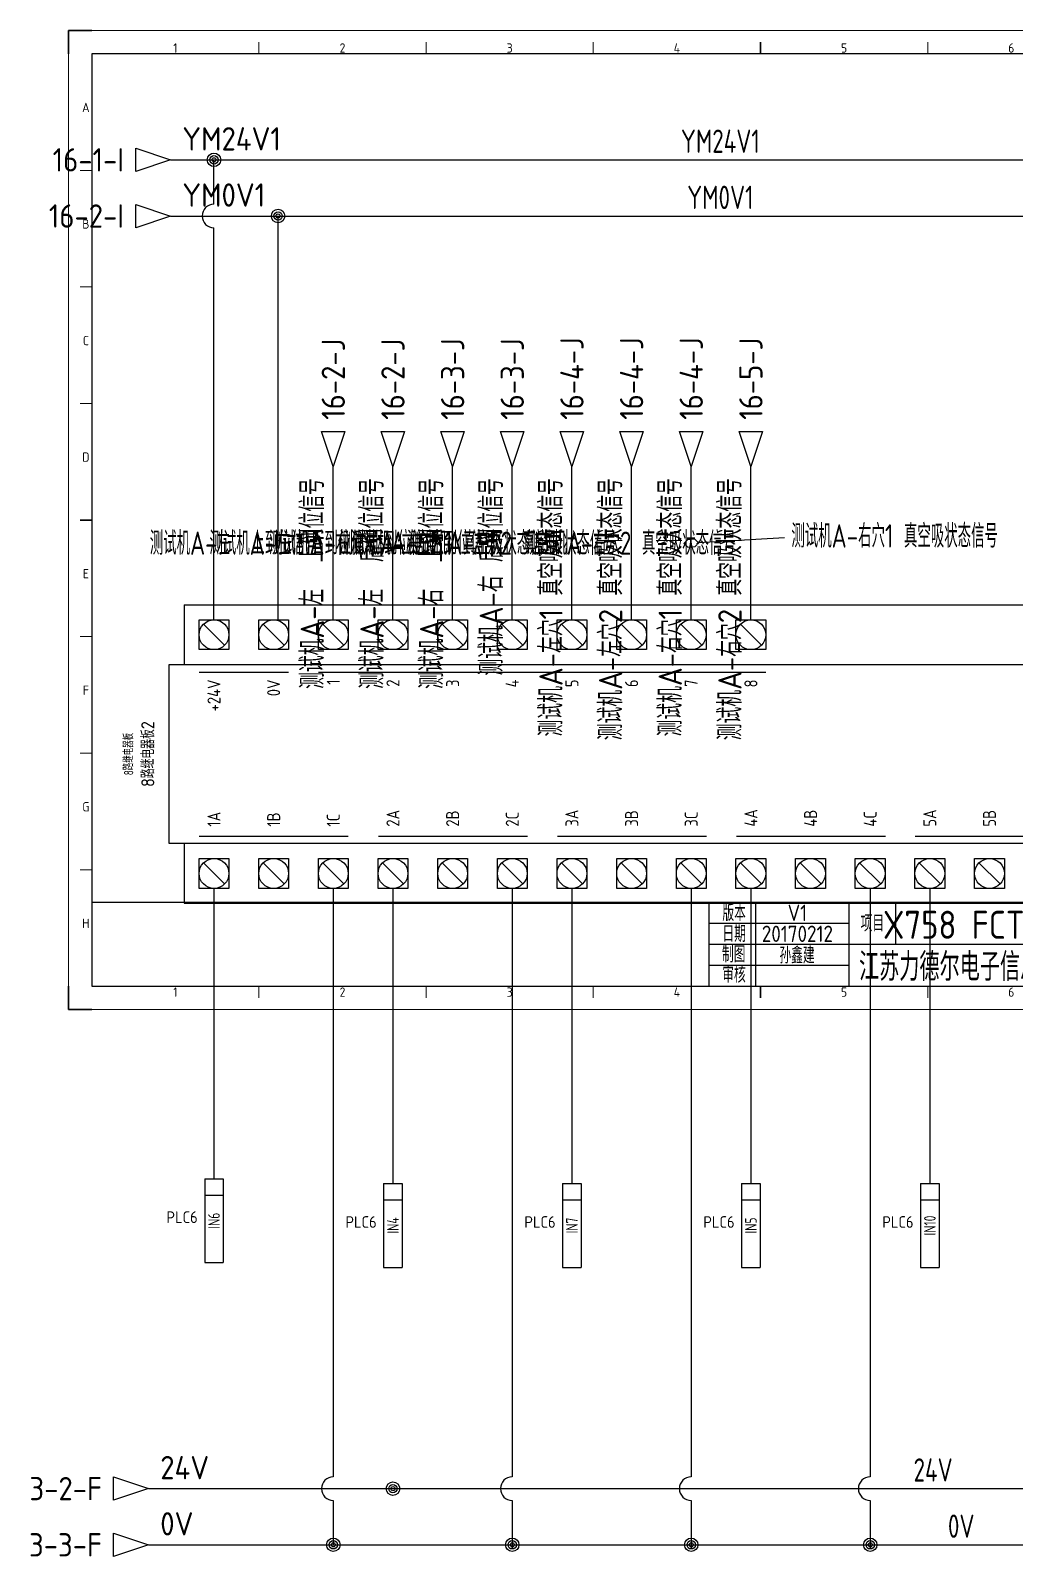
# Model space of a CAD drawing. Header units: millimetres. Extents: x 2021 to 2395, y 1270 to 1597.
# Drawn here: x 2021.2 to 2232.3, y 1270.1 to 1597.4 of the extents above; entities that cross this region are included whole.
import ezdxf
from ezdxf.enums import TextEntityAlignment as Align

# ---------------------------------------------------------------- set-up
doc = ezdxf.new("R2010")
doc.units = ezdxf.units.MM
for name, color, linetype in [('AE_BOR', 1, 'Continuous'), ('DESC', 150, 'Continuous'), ('SYMS', 7, 'Continuous'), ('TAGS', 150, 'Continuous'), ('TERMS', 123, 'Continuous'), ('WIRENO', 72, 'Continuous'), ('WIREREF_DEST', 52, 'Continuous'), ('WIRES', 7, 'Continuous'), ('XREF', 7, 'Continuous'), ('图框_标题栏属性', 1, 'Continuous'), ('图框_标题栏文字', 6, 'Continuous')]:
    doc.layers.add(name, color=color, linetype=linetype)
doc.styles.add('ACGBTS', font='ISOCP.SHX')
doc.styles.get("Standard").update_dxf_attribs({"font": 'arial.ttf'})
doc.styles.add('WD_IEC', font='ISOCP2.shx', dxfattribs={"height": 4, "bigfont": 'gbcbig.shx'})
doc.styles.add('工程字', font='gbenor.shx', dxfattribs={"bigfont": 'gbcbig.shx'})

# ---------------------------------------------------------------- blocks, each defined once
blk = doc.blocks.new('Border')
for p, q in [((584, 410), (10, 410)), ((10, 410), (10, 10)), ((10, 10), (584, 10))]:
    blk.add_line(p, q)
at = {"layer": 'AE_BOR', "color": 1, "lineweight": 30}
for p, q in [((10, 420), (0, 420)), ((0, 420), (0, 410)), ((297, 410), (297, 415)), ((5, 210), (10, 210)), ((0, 0), (0, 10)), ((297, 5), (297, 10)), ((0, 0), (10, 0))]:
    blk.add_line(p, q, dxfattribs=at)
at = {"layer": 'AE_BOR', "color": 1, "lineweight": 15}
for p, q in [((0, 420), (594, 420)), ((0, 0), (0, 420)), ((81.75, 410), (81.75, 415)), ((153.5, 410), (153.5, 415)), ((225.25, 410), (225.25, 415)), ((368.75, 410), (368.75, 415)), ((10, 360), (5, 360)), ((10, 310), (5, 310)), ((10, 260), (5, 260)), ((10, 160), (5, 160)), ((10, 110), (5, 110)), ((10, 60), (5, 60)), ((81.75, 5), (81.75, 10)), ((153.5, 5), (153.5, 10)), ((225.25, 5), (225.25, 10)), ((368.75, 5), (368.75, 10)), ((594, 0), (0, 0))]:
    blk.add_line(p, q, dxfattribs=at)
at = {"layer": 'AE_BOR', "color": 1, "lineweight": 15, "style": 'ACGBTS'}
for s, p in [('1', (45.875, 412.5)), ('2', (117.625, 412.5)), ('3', (189.375, 412.5)), ('4', (261.125, 412.5)), ('5', (332.875, 412.5)), ('6', (404.625, 412.5)), ('A', (7.5, 387)), ('B', (7.5, 337)), ('C', (7.5, 287)), ('D', (7.5, 237)), ('E', (7.5, 187)), ('F', (7.5, 137)), ('G', (7.5, 87)), ('H', (7.5, 37)), ('1', (45.875, 7.5)), ('2', (117.625, 7.5)), ('3', (189.375, 7.5)), ('4', (261.125, 7.5)), ('5', (332.875, 7.5)), ('6', (404.625, 7.5))]:
    blk.add_text(s, height=4, dxfattribs=at).set_placement(p, align=Align.MIDDLE)
blk = doc.blocks.new('LdrDkA4')
for p, q in [((132.5, 0), (132.5, 18)), ((142.5, 0), (142.5, 18)), ((162.5, 0), (162.5, 18)), ((162.5, 0), (162.5, 18)), ((162.5, 0), (162.5, 18)), ((172.5, 18), (172.5, 13.5)), ((132.5, 13.5), (162.5, 13.5)), ((172.5, 13.5), (172.5, 9)), ((132.5, 9), (162.99, 9)), ((162.5, 9), (287, 9)), ((132.5, 4.5), (162.5, 4.5)), ((142.5, 2.09), (142.5, 2.09)), ((142.5, 2.09), (142.5, 2.09))]:
    blk.add_line(p, q)
blk.add_lwpolyline([(132.5, 18), (0, 18), (0, 0), (132.5, 0)], close=True)
blk.add_lwpolyline([(132.5, 0), (287, 0), (287, 18), (132.5, 18)])
at = {"flags": 9}
blk.add_attdef('WD_TB', (0, 0), '', height=2.5, dxfattribs=at)
at = {"layer": '图框_标题栏属性', "style": '工程字'}
for tag, height, p in [('版本', 3.5, (151.42, 15.75)), ('项目', 6, (202.25, 13.5)), ('日期', 3.5, (151.42, 11.25)), ('名称', 3.5, (264.42, 13.27)), ('制图', 3.5, (151.34, 6.85)), ('公司名称', 6, (197.03, 4.5)), ('文件', 3.5, (257.37, 6.75)), ('页数', 3.5, (279.5, 6.75)), ('审核', 3.5, (151.65, 2.36)), ('图号', 3.5, (257.37, 2.25)), ('总数', 3.5, (279.5, 2.25))]:
    blk.add_attdef(tag, text='', height=height, dxfattribs=at).set_placement(p, align=Align.MIDDLE)
at = {"layer": '图框_标题栏文字', "style": '工程字'}
for s, p in [('版本', (137.85, 15.75)), ('日期', (137.85, 11.25)), ('项目', (167.5, 13.5)), ('制图', (137.75, 6.85)), ('审核', (137.81, 2.51))]:
    blk.add_text(s, height=3.5, dxfattribs=at).set_placement(p, align=Align.MIDDLE_CENTER)
blk = doc.blocks.new('PLC8_8继电器板')
for p, q in [((-200.82, 40.95), (-200.82, 24.95)), ((-200.82, 40.95), (192.68, 40.95)), ((-196.82, 36.95), (-188.82, 36.95)), ((-196.82, 28.95), (-196.82, 36.95)), ((-188.82, 36.95), (-188.82, 28.95)), ((-180.82, 36.95), (-172.82, 36.95)), ((-180.82, 28.95), (-180.82, 36.95)), ((-172.82, 36.95), (-172.82, 28.95)), ((-164.82, 36.95), (-156.82, 36.95)), ((-164.82, 28.95), (-164.82, 36.95)), ((-156.82, 36.95), (-156.82, 28.95)), ((-148.82, 36.95), (-140.82, 36.95)), ((-148.82, 36.95), (-140.82, 36.95)), ((-148.82, 28.95), (-148.82, 36.95)), ((-148.82, 28.95), (-148.82, 36.95)), ((-140.82, 36.95), (-140.82, 28.95)), ((-140.82, 36.95), (-140.82, 28.95)), ((-132.82, 36.95), (-124.82, 36.95)), ((-132.82, 28.95), (-132.82, 36.95)), ((-124.82, 36.95), (-124.82, 28.95)), ((-116.82, 36.95), (-108.82, 36.95)), ((-116.82, 28.95), (-116.82, 36.95)), ((-108.82, 36.95), (-108.82, 28.95)), ((-100.82, 36.95), (-92.82, 36.95)), ((-100.82, 28.95), (-100.82, 36.95)), ((-92.82, 36.95), (-92.82, 28.95)), ((-84.82, 36.95), (-76.82, 36.95)), ((-84.82, 36.95), (-76.82, 36.95)), ((-84.82, 28.95), (-84.82, 36.95)), ((-84.82, 28.95), (-84.82, 36.95)), ((-76.82, 36.95), (-76.82, 28.95)), ((-76.82, 36.95), (-76.82, 28.95)), ((-68.82, 36.95), (-60.82, 36.95)), ((-68.82, 28.95), (-68.82, 36.95)), ((-60.82, 36.95), (-60.82, 28.95)), ((-52.82, 36.95), (-44.82, 36.95)), ((-52.82, 28.95), (-52.82, 36.95)), ((-44.82, 36.95), (-44.82, 28.95)), ((-195.65, 35.78), (-189.99, 30.12)), ((-179.65, 35.78), (-173.99, 30.12)), ((-163.65, 35.78), (-157.99, 30.12)), ((-147.65, 35.78), (-141.99, 30.12)), ((-131.65, 35.78), (-125.99, 30.12)), ((-115.65, 35.78), (-109.99, 30.12)), ((-99.65, 35.78), (-93.99, 30.12)), ((-83.65, 35.78), (-77.99, 30.12)), ((-67.65, 35.78), (-61.99, 30.12)), ((-51.65, 35.78), (-45.99, 30.12)), ((-188.82, 28.95), (-196.82, 28.95)), ((-172.82, 28.95), (-180.82, 28.95)), ((-156.82, 28.95), (-164.82, 28.95)), ((-140.82, 28.95), (-148.82, 28.95)), ((-140.82, 28.95), (-148.82, 28.95)), ((-124.82, 28.95), (-132.82, 28.95)), ((-108.82, 28.95), (-116.82, 28.95)), ((-92.82, 28.95), (-100.82, 28.95)), ((-76.82, 28.95), (-84.82, 28.95)), ((-76.82, 28.95), (-84.82, 28.95)), ((-60.82, 28.95), (-68.82, 28.95)), ((-44.82, 28.95), (-52.82, 28.95)), ((-204.82, -23.05), (-204.82, 24.95)), ((-204.82, 24.95), (196.68, 24.95)), ((-196.82, 22.95), (-172.82, 22.95)), ((-164.82, 22.95), (-44.82, 22.95)), ((196.68, -23.05), (-204.82, -23.05)), ((-200.82, -23.05), (-200.82, -39.05)), ((-196.82, -21.05), (-156.82, -21.05)), ((-148.72, -21.05), (-108.72, -21.05)), ((-100.72, -21.05), (-60.72, -21.05)), ((-52.72, -21.05), (-12.72, -21.05)), ((-4.72, -21.05), (35.28, -21.05)), ((-196.82, -35.05), (-196.82, -27.05)), ((-196.82, -27.05), (-188.82, -27.05)), ((-195.65, -28.22), (-189.99, -33.88)), ((-188.82, -27.05), (-188.82, -35.05)), ((-180.82, -35.05), (-180.82, -27.05)), ((-180.82, -35.05), (-180.82, -27.05)), ((-180.82, -27.05), (-172.82, -27.05)), ((-180.82, -27.05), (-172.82, -27.05)), ((-179.65, -28.22), (-173.99, -33.88)), ((-172.82, -27.05), (-172.82, -35.05)), ((-172.82, -27.05), (-172.82, -35.05)), ((-164.82, -35.05), (-164.82, -27.05)), ((-164.82, -35.05), (-164.82, -27.05)), ((-164.82, -27.05), (-156.82, -27.05)), ((-164.82, -27.05), (-156.82, -27.05)), ((-163.65, -28.22), (-157.99, -33.88)), ((-156.82, -27.05), (-156.82, -35.05)), ((-156.82, -27.05), (-156.82, -35.05)), ((-148.82, -35.05), (-148.82, -27.05)), ((-148.82, -35.05), (-148.82, -27.05)), ((-148.82, -27.05), (-140.82, -27.05)), ((-148.82, -27.05), (-140.82, -27.05)), ((-147.65, -28.22), (-141.99, -33.88)), ((-140.82, -27.05), (-140.82, -35.05)), ((-140.82, -27.05), (-140.82, -35.05)), ((-132.82, -35.05), (-132.82, -27.05)), ((-132.82, -35.05), (-132.82, -27.05)), ((-132.82, -27.05), (-124.82, -27.05)), ((-132.82, -27.05), (-124.82, -27.05)), ((-131.65, -28.22), (-125.99, -33.88)), ((-124.82, -27.05), (-124.82, -35.05)), ((-124.82, -27.05), (-124.82, -35.05)), ((-116.82, -35.05), (-116.82, -27.05)), ((-116.82, -35.05), (-116.82, -27.05)), ((-116.82, -27.05), (-108.82, -27.05)), ((-116.82, -27.05), (-108.82, -27.05)), ((-115.65, -28.22), (-109.99, -33.88)), ((-108.82, -27.05), (-108.82, -35.05)), ((-108.82, -27.05), (-108.82, -35.05)), ((-100.82, -35.05), (-100.82, -27.05)), ((-100.82, -35.05), (-100.82, -27.05)), ((-100.82, -27.05), (-92.82, -27.05)), ((-100.82, -27.05), (-92.82, -27.05)), ((-99.65, -28.22), (-93.99, -33.88)), ((-92.82, -27.05), (-92.82, -35.05)), ((-92.82, -27.05), (-92.82, -35.05)), ((-84.82, -35.05), (-84.82, -27.05)), ((-84.82, -35.05), (-84.82, -27.05)), ((-84.82, -27.05), (-76.82, -27.05)), ((-84.82, -27.05), (-76.82, -27.05)), ((-83.65, -28.22), (-77.99, -33.88)), ((-76.82, -27.05), (-76.82, -35.05)), ((-76.82, -27.05), (-76.82, -35.05)), ((-68.82, -35.05), (-68.82, -27.05)), ((-68.82, -35.05), (-68.82, -27.05)), ((-68.82, -27.05), (-60.82, -27.05)), ((-68.82, -27.05), (-60.82, -27.05)), ((-67.65, -28.22), (-61.99, -33.88)), ((-60.82, -27.05), (-60.82, -35.05)), ((-60.82, -27.05), (-60.82, -35.05)), ((-52.82, -35.05), (-52.82, -27.05)), ((-52.82, -35.05), (-52.82, -27.05)), ((-52.82, -27.05), (-44.82, -27.05)), ((-52.82, -27.05), (-44.82, -27.05)), ((-51.65, -28.22), (-45.99, -33.88)), ((-44.82, -27.05), (-44.82, -35.05)), ((-44.82, -27.05), (-44.82, -35.05)), ((-36.82, -35.05), (-36.82, -27.05)), ((-36.82, -35.05), (-36.82, -27.05)), ((-36.82, -27.05), (-28.82, -27.05)), ((-36.82, -27.05), (-28.82, -27.05)), ((-35.65, -28.22), (-29.99, -33.88)), ((-28.82, -27.05), (-28.82, -35.05)), ((-28.82, -27.05), (-28.82, -35.05)), ((-20.82, -35.05), (-20.82, -27.05)), ((-20.82, -35.05), (-20.82, -27.05)), ((-20.82, -27.05), (-12.82, -27.05)), ((-20.82, -27.05), (-12.82, -27.05)), ((-19.65, -28.22), (-13.99, -33.88)), ((-12.82, -27.05), (-12.82, -35.05)), ((-12.82, -27.05), (-12.82, -35.05)), ((-4.82, -35.05), (-4.82, -27.05)), ((-4.82, -35.05), (-4.82, -27.05)), ((-4.82, -27.05), (3.18, -27.05)), ((-4.82, -27.05), (3.18, -27.05)), ((-3.65, -28.22), (2.01, -33.88)), ((3.18, -27.05), (3.18, -35.05)), ((3.18, -27.05), (3.18, -35.05)), ((11.18, -35.05), (11.18, -27.05)), ((11.18, -35.05), (11.18, -27.05)), ((11.18, -27.05), (19.18, -27.05)), ((11.18, -27.05), (19.18, -27.05)), ((12.35, -28.22), (18.01, -33.88)), ((19.18, -27.05), (19.18, -35.05)), ((19.18, -27.05), (19.18, -35.05)), ((-188.82, -35.05), (-196.82, -35.05)), ((-172.82, -35.05), (-180.82, -35.05)), ((-172.82, -35.05), (-180.82, -35.05)), ((-156.82, -35.05), (-164.82, -35.05)), ((-156.82, -35.05), (-164.82, -35.05)), ((-140.82, -35.05), (-148.82, -35.05)), ((-140.82, -35.05), (-148.82, -35.05)), ((-124.82, -35.05), (-132.82, -35.05)), ((-124.82, -35.05), (-132.82, -35.05)), ((-108.82, -35.05), (-116.82, -35.05)), ((-108.82, -35.05), (-116.82, -35.05)), ((-92.82, -35.05), (-100.82, -35.05)), ((-92.82, -35.05), (-100.82, -35.05)), ((-76.82, -35.05), (-84.82, -35.05)), ((-76.82, -35.05), (-84.82, -35.05)), ((-60.82, -35.05), (-68.82, -35.05)), ((-60.82, -35.05), (-68.82, -35.05)), ((-44.82, -35.05), (-52.82, -35.05)), ((-44.82, -35.05), (-52.82, -35.05)), ((-28.82, -35.05), (-36.82, -35.05)), ((-28.82, -35.05), (-36.82, -35.05)), ((-12.82, -35.05), (-20.82, -35.05)), ((-12.82, -35.05), (-20.82, -35.05)), ((3.18, -35.05), (-4.82, -35.05)), ((3.18, -35.05), (-4.82, -35.05)), ((19.18, -35.05), (11.18, -35.05)), ((19.18, -35.05), (11.18, -35.05)), ((-200.82, -39.05), (192.68, -39.05))]:
    blk.add_line(p, q)
for centre in [(-192.82, 32.95), (-176.82, 32.95), (-160.82, 32.95), (-144.82, 32.95), (-128.82, 32.95), (-112.82, 32.95), (-96.82, 32.95), (-80.82, 32.95), (-64.82, 32.95), (-48.82, 32.95), (-192.82, -31.05), (-176.82, -31.05), (-160.82, -31.05), (-144.82, -31.05), (-128.82, -31.05), (-112.82, -31.05), (-96.82, -31.05), (-80.82, -31.05), (-64.82, -31.05), (-48.82, -31.05), (-32.82, -31.05), (-16.82, -31.05), (-0.82, -31.05), (15.18, -31.05)]:
    blk.add_circle(centre, 4)
at = {"style": 'WD_IEC', "width": 0.9}
for tag, p in [('TERM41', (-190.82, 38.18)), ('TERM42', (-174.82, 38.18)), ('TERM43', (-158.82, 38.18)), ('TERM44', (-142.82, 38.18)), ('TERM45', (-126.82, 38.18)), ('TERM46', (-110.82, 38.18)), ('TERM47', (-94.82, 38.18)), ('TERM48', (-78.82, 38.18)), ('TERM49', (-62.82, 38.18)), ('TERM50', (-46.82, 38.18))]:
    blk.add_attdef(tag, text='', height=2.5, rotation=90, dxfattribs=at).set_placement(p, align=Align.TOP_LEFT)
at = {"style": 'WD_IEC', "flags": 1}
for tag, p in [('X2TERM41', (-192.82, 36.95)), ('X2TERM42', (-176.82, 36.95)), ('X2TERM43', (-160.82, 36.95)), ('X2TERM44', (-144.82, 36.95)), ('X2TERM45', (-128.82, 36.95)), ('X2TERM46', (-112.82, 36.95)), ('X2TERM47', (-96.82, 36.95)), ('X2TERM48', (-80.82, 36.95)), ('X2TERM49', (-64.82, 36.95)), ('X2TERM50', (-48.82, 36.95)), ('X8TERM01', (-192.82, -35.05)), ('X8TERM02', (-176.82, -35.05)), ('X8TERM03', (-160.82, -35.05)), ('X8TERM04', (-144.82, -35.05)), ('X8TERM05', (-128.82, -35.05)), ('X8TERM06', (-112.82, -35.05)), ('X8TERM07', (-96.82, -35.05)), ('X8TERM08', (-80.82, -35.05)), ('X8TERM09', (-64.82, -35.05)), ('X8TERM10', (-48.82, -35.05)), ('X8TERM11', (-32.82, -35.05)), ('X8TERM12', (-16.82, -35.05)), ('X8TERM13', (-0.82, -35.05)), ('X8TERM14', (15.18, -35.05)), ('X8TERM15', (31.18, -35.05)), ('X8TERM16', (47.18, -35.05)), ('X8TERM17', (63.18, -35.05)), ('X8TERM18', (79.18, -35.05)), ('X8TERM19', (95.18, -35.05)), ('X8TERM20', (111.18, -35.05)), ('X8TERM21', (127.18, -35.05)), ('X8TERM22', (143.18, -35.05)), ('X8TERM23', (159.18, -35.05)), ('X8TERM24', (175.18, -35.05))]:
    blk.add_attdef(tag, p, '', height=0.35, rotation=90, dxfattribs=at)
at = {"style": 'WD_IEC', "width": 0.9}
for tag, p in [('TERMDESC41', (-192.82, 20.95)), ('TERMDESC42', (-176.82, 20.95)), ('TERMDESC43', (-160.82, 20.95)), ('TERMDESC44', (-144.82, 20.95)), ('TERMDESC45', (-128.82, 20.95)), ('TERMDESC46', (-112.82, 20.95)), ('TERMDESC47', (-96.82, 20.95)), ('TERMDESC48', (-80.82, 20.95)), ('TERMDESC49', (-64.82, 20.95)), ('TERMDESC50', (-48.82, 20.95))]:
    blk.add_attdef(tag, text='', height=3.5, rotation=90, dxfattribs=at).set_placement(p, align=Align.MIDDLE_RIGHT)
at = {"style": 'WD_IEC', "width": 0.8}
blk.add_attdef('WDTAGALT', (-242.82, -11.05), '', height=4, rotation=90, dxfattribs=at)
at = {"linetype": 'Continuous', "style": 'WD_IEC', "flags": 9}
for tag, p in [('ASSYCODE', (-231.81, 8.31)), ('FAMILY', (-231.03, 8.34))]:
    blk.add_attdef(tag, text='', height=0.32, rotation=90, dxfattribs=at).set_placement(p, align=Align.CENTER)
at = {"style": 'WD_IEC'}
for tag, p in [('LINE1', (-223.53, 0.95)), ('LINE2', (-218.53, 0.95)), ('TAG1', (-208.82, 0.95))]:
    blk.add_attdef(tag, text='', height=3.5, rotation=90, dxfattribs=at).set_placement(p, align=Align.CENTER)
for tag, width, p in [('INST', 0.8, (-238.98, 0.95)), ('LOC', 0.8, (-235.54, 0.95)), ('MFG', 0.8, (-231.53, 0.95)), ('CAT', 0.9, (-228.03, 0.95)), ('DESC', 0.8, (-214.48, 0.95))]:
    blk.add_attdef(tag, text='', height=2.5, rotation=90, dxfattribs=dict(at, width=width)).set_placement(p, align=Align.CENTER)
at = {"style": 'WD_IEC', "width": 0.9}
for tag, p in [('TERMDESC01', (-192.82, -18.5)), ('TERMDESC02', (-176.82, -18.5)), ('TERMDESC03', (-160.82, -18.5)), ('TERMDESC04', (-144.82, -18.5)), ('TERMDESC05', (-128.82, -18.5)), ('TERMDESC06', (-112.82, -18.5)), ('TERMDESC07', (-96.82, -18.5)), ('TERMDESC08', (-80.82, -18.5)), ('TERMDESC09', (-64.82, -18.5)), ('TERMDESC10', (-48.82, -18.5)), ('TERMDESC11', (-32.82, -18.5)), ('TERMDESC12', (-16.82, -18.5)), ('TERMDESC13', (-0.82, -18.5)), ('TERMDESC14', (15.18, -18.5)), ('TERMDESC15', (31.18, -18.5)), ('TERMDESC16', (47.18, -18.5)), ('TERMDESC17', (63.18, -18.5)), ('TERMDESC18', (79.18, -18.5)), ('TERMDESC19', (95.18, -18.5)), ('TERMDESC20', (111.18, -18.5)), ('TERMDESC21', (127.18, -18.5)), ('TERMDESC22', (143.18, -18.5)), ('TERMDESC23', (159.18, -18.5)), ('TERMDESC24', (175.18, -18.5))]:
    blk.add_attdef(tag, text='', height=3.5, rotation=90, dxfattribs=at).set_placement(p, align=Align.MIDDLE_LEFT)
for tag, p in [('TERM01', (-190.82, -35.96)), ('TERM02', (-174.82, -36.1)), ('TERM03', (-158.82, -36.1)), ('TERM04', (-142.82, -36.1)), ('TERM05', (-126.82, -36.1)), ('TERM06', (-110.82, -36.1)), ('TERM07', (-94.82, -36.1)), ('TERM08', (-78.82, -36.1)), ('TERM09', (-62.82, -36.1)), ('TERM10', (-46.82, -36.1)), ('TERM11', (-30.82, -36.1)), ('TERM12', (-14.82, -36.1)), ('TERM13', (1.18, -36.1)), ('TERM14', (17.18, -36.1)), ('TERM15', (33.18, -36.1)), ('TERM16', (49.18, -36.1)), ('TERM17', (65.18, -36.1)), ('TERM18', (81.18, -36.1)), ('TERM19', (97.18, -36.1)), ('TERM20', (113.18, -36.1)), ('TERM21', (129.18, -36.1)), ('TERM22', (145.18, -36.1)), ('TERM23', (161.18, -36.1)), ('TERM24', (177.18, -36.1))]:
    blk.add_attdef(tag, text='', height=2.5, rotation=90, dxfattribs=at).set_placement(p, align=Align.TOP_RIGHT)
blk = doc.blocks.new('HA1D3')
blk.add_lwpolyline([(0, 0), (-3.75, -1.25), (-3.75, 1.25)], close=True)
at = {"style": 'WD_IEC'}
for tag, p, height, flags in [('WIRENO', (1.25, 1), 2.5, 8), ('X1TERM01', (0, 0), 0.32, 1)]:
    blk.add_attdef(tag, p, '', height=height, dxfattribs=dict(at, flags=flags))
at = {"style": 'WD_IEC', "flags": 1}
blk.add_attdef('SIGCODE', text='', height=1, dxfattribs=at).set_placement((-2.5, 1.8), align=Align.RIGHT)
at = {"style": 'WD_IEC'}
blk.add_attdef('XREF', text='', height=2.5, dxfattribs=at).set_placement((-5, 0), align=Align.MIDDLE_RIGHT)
blk.add_attdef('DESC1', text='', height=2.5, dxfattribs=at).set_placement((1.25, -1), align=Align.TOP_LEFT)
blk = doc.blocks.new('WD_WNH')
at = {"linetype": 'Continuous', "style": 'WD_IEC', "width": 0.8}
blk.add_attdef('WIRENO', text='', height=2.5, dxfattribs=at).set_placement((0, 0.75), align=Align.CENTER)
at = {"style": 'WD_IEC', "flags": 1}
for tag, p in [('W08USER', (0, 0.375)), ('W04USER', (0, 0.875)), ('W05USER', (0, 0.75)), ('W09USER', (0, 0.25)), ('W03USER', (0, 1)), ('W06USER', (0, 0.625)), ('W07USER', (0, 0.5)), ('W02USER', (0, 1.125)), ('W01USER', (0, 1.25)), ('W10USER', (0, 0.125))]:
    blk.add_attdef(tag, text='', height=0.08, dxfattribs=at).set_placement(p, align=Align.CENTER)
blk = doc.blocks.new('WDDOT')
for radius in [0.72, 0.449, 0.223]:
    blk.add_circle((0, 0), radius)
blk = doc.blocks.new('PLCIOI1TV')
for p, q in [((-2, 9), (-2, -9)), ((-2, 9), (2, 9)), ((2, 9), (2, -9)), ((-2, 5.5), (2, 5.5)), ((-2, -9), (2, -9))]:
    blk.add_line(p, q)
at = {"style": 'WD_IEC', "width": 0.9}
blk.add_attdef('TERMDESC01', text='', height=2, rotation=90, dxfattribs=at).set_placement((2.25, 10), align=Align.TOP_LEFT)
at = {"style": 'WD_IEC', "width": 0.8}
for tag, height, p in [('TERM01', 2, (0, 7.25)), ('TAGA01', 2.5, (0, 0))]:
    blk.add_attdef(tag, text='', height=height, rotation=90, dxfattribs=at).set_placement(p, align=Align.MIDDLE)
for tag, p in [('INST', (-3.5, 6.5)), ('LOC', (-3.5, 3))]:
    blk.add_attdef(tag, text='', height=2.5, dxfattribs=at).set_placement(p, align=Align.RIGHT)
at = {"style": 'WD_IEC', "flags": 1}
blk.add_attdef('X2TERM01', text='', height=0.25, rotation=90, dxfattribs=at).set_placement((0, 9), align=Align.RIGHT)
at = {"style": 'WD_IEC', "width": 0.9}
blk.add_attdef('LINE1', text='', height=2.5, rotation=90, dxfattribs=at).set_placement((4.41, 1), align=Align.CENTER)
blk.add_attdef('LINE2', text='', height=2.5, rotation=90, dxfattribs=at).set_placement((5.02, 1), align=Align.TOP_CENTER)
at = {"style": 'WD_IEC'}
for tag, p in [('TAG1', (-3.5, -0.5)), ('XREF', (-3.5, -4.5))]:
    blk.add_attdef(tag, text='', height=2.5, dxfattribs=at).set_placement(p, align=Align.RIGHT)
at = {"linetype": 'Continuous', "style": 'WD_IEC', "flags": 9}
for tag, p in [('ASSYCODE', (-2.39, -1.18)), ('FAMILY', (-2.39, -7.68))]:
    blk.add_attdef(tag, text='', height=0.16, rotation=90, dxfattribs=at).set_placement(p, align=Align.CENTER)
at = {"style": 'WD_IEC'}
for tag, width, p in [('MFG', 0.8, (-7, -20)), ('DESC', 0.8, (-4, -20)), ('DESCA01', 0.9, (-0.5, -20)), ('DESCB01', 0.9, (2.5, -20)), ('DESCC01', 0.9, (5.5, -20)), ('DESCD01', 0.9, (8.5, -20)), ('DESCE01', 0.9, (11.5, -20)), ('CAT', 0.9, (-7, -27))]:
    blk.add_attdef(tag, text='', height=2.5, rotation=90, dxfattribs=dict(at, width=width)).set_placement(p, align=Align.RIGHT)
blk = doc.blocks.new('HA1D2')
blk.add_lwpolyline([(0, 0), (-1.25, 3.75), (1.25, 3.75)], close=True)
at = {"style": 'WD_IEC'}
blk.add_attdef('XREF', text='', height=2.5, rotation=90, dxfattribs=at).set_placement((0, 5), align=Align.MIDDLE_LEFT)
at = {"style": 'WD_IEC', "flags": 1}
blk.add_attdef('SIGCODE', text='', height=1, dxfattribs=at).set_placement((-2.5, 1.8), align=Align.RIGHT)
blk.add_attdef('X8TERM01', (0, 0), '', height=0.32, dxfattribs=at)
at = {"style": 'WD_IEC', "flags": 8}
blk.add_attdef('WIRENO', text='', height=2.5, rotation=90, dxfattribs=at).set_placement((-1, -1.25), align=Align.RIGHT)
at = {"style": 'WD_IEC'}
blk.add_attdef('DESC1', text='', height=2.5, rotation=90, dxfattribs=at).set_placement((1, -1.25), align=Align.TOP_RIGHT)
blk = doc.blocks.new('WD_WNV')
at = {"linetype": 'Continuous', "style": 'WD_IEC', "width": 0.8}
blk.add_attdef('WIRENO', text='', height=2.5, dxfattribs=at).set_placement((-1.6, 0), align=Align.MIDDLE_RIGHT)
at = {"style": 'WD_IEC', "flags": 1}
for tag, p in [('W08USER', (-1, 0.375)), ('W04USER', (-1, 0.875)), ('W05USER', (-1, 0.75)), ('W09USER', (-1, 0.25)), ('W03USER', (-1, 1)), ('W06USER', (-1, 0.625)), ('W07USER', (-1, 0.5)), ('W02USER', (-1, 1.125)), ('W01USER', (-1, 1.25)), ('W10USER', (-1, 0.125))]:
    blk.add_attdef(tag, text='', height=0.08, dxfattribs=at).set_placement(p, align=Align.CENTER)

msp = doc.modelspace()

# ---------------------------------------------------------------- linework, layer by layer
at = {"layer": 'WIRENO'}
msp.add_lwpolyline([(2182.97, 1488.58), (2164.52, 1487.55), (2163.68, 1488.3), (2162.1, 1488.21), (2161.35, 1487.38), (2162.19, 1486.63), (2163.77, 1486.72), (2164.14, 1487.13)], dxfattribs=at)
at = {"layer": 'WIRES'}
for p, q in [((2051.23, 1569.68), (2287.11, 1569.68)), ((2060.53, 1560.17), (2060.53, 1569.68)), ((2051.23, 1557.63), (2287.11, 1557.63)), ((2060.53, 1471.02), (2060.53, 1555.09)), ((2074.28, 1471.02), (2074.28, 1557.63)), ((2086.13, 1471.02), (2086.13, 1503.91)), ((2098.93, 1471.02), (2098.93, 1503.91)), ((2111.73, 1471.02), (2111.73, 1503.91)), ((2124.53, 1471.02), (2124.53, 1503.91)), ((2137.33, 1471.02), (2137.33, 1503.91)), ((2150.13, 1471.02), (2150.13, 1503.91)), ((2162.93, 1471.02), (2162.93, 1503.91)), ((2175.73, 1471.02), (2175.73, 1503.91)), ((2060.53, 1413.42), (2060.53, 1351.14)), ((2086.13, 1413.42), (2086.13, 1287.21)), ((2098.93, 1413.42), (2098.93, 1350.11)), ((2124.53, 1413.42), (2124.53, 1287.21)), ((2137.33, 1413.42), (2137.33, 1350.11)), ((2162.93, 1413.42), (2162.93, 1287.21)), ((2175.73, 1413.42), (2175.73, 1350.11)), ((2201.33, 1413.42), (2201.33, 1287.21)), ((2214.13, 1413.42), (2214.13, 1350.11)), ((2046.5, 1284.67), (2383.17, 1284.67)), ((2086.13, 1282.13), (2086.13, 1272.62)), ((2124.53, 1282.13), (2124.53, 1271.79)), ((2162.93, 1282.13), (2162.93, 1271.79)), ((2201.33, 1282.13), (2201.33, 1271.79)), ((2046.5, 1272.62), (2395.22, 1272.62))]:
    msp.add_line(p, q, dxfattribs=at)
for centre in [(2060.53, 1557.63), (2086.13, 1284.67), (2124.53, 1284.67), (2162.93, 1284.67), (2201.33, 1284.67)]:
    msp.add_arc(centre, 2.54, 90, 270, dxfattribs=at)

# ---------------------------------------------------------------- block references
ref = msp.add_blockref('LdrDkA4', (2034.29, 1392.42))
ref.add_attrib('公司名称', '江苏力德尔电子信息技术有限公司', dxfattribs={"layer": '图框_标题栏属性', "height": 6, "style": '工程字'}).set_placement((2231.33, 1396.92), align=Align.MIDDLE)
ref.add_attrib('项目', 'X758 FCT冶具自动上下料机', dxfattribs={"layer": '图框_标题栏属性', "height": 6, "style": '工程字'}).set_placement((2236.54, 1405.92), align=Align.MIDDLE)
ref.add_attrib('制图', '孙鑫建', dxfattribs={"layer": '图框_标题栏属性', "height": 3.5, "style": '工程字'}).set_placement((2185.63, 1399.26), align=Align.MIDDLE)
ref.add_attrib('日期', '20170212', dxfattribs={"layer": '图框_标题栏属性', "height": 3.5, "style": '工程字'}).set_placement((2185.71, 1403.67), align=Align.MIDDLE)
ref.add_attrib('版本', 'V1', dxfattribs={"layer": '图框_标题栏属性', "height": 3.5, "style": '工程字'}).set_placement((2185.71, 1408.17), align=Align.MIDDLE)
at = {"layer": 'AE_BOR', "xscale": 0.5, "yscale": 0.5, "zscale": 0.5}
msp.add_blockref('Border', (2029.29, 1387.42), dxfattribs=at)
at = {"layer": 'SYMS'}
ref = msp.add_blockref('HA1D3', (2051.23, 1569.68), dxfattribs=dict(at, xscale=2, yscale=2, zscale=2))
ref.add_attrib('XREF', '16-1-I', dxfattribs={"layer": 'XREF', "height": 5, "style": 'WD_IEC'}).set_placement((2041.23, 1569.68), align=Align.MIDDLE_RIGHT)
ref.add_attrib('WIRENO', 'YM24V1', (2053.73, 1571.68), dxfattribs={"layer": 'WIREREF_DEST', "height": 5, "style": 'WD_IEC', "flags": 8})
at = {"layer": 'SYMS', "xscale": 2, "yscale": 2, "zscale": 2}
for p in [(2060.53, 1569.68), (2074.28, 1557.63), (2098.93, 1284.67), (2086.13, 1272.62), (2124.53, 1272.62), (2162.93, 1272.62), (2201.33, 1272.62)]:
    msp.add_blockref('WDDOT', p, dxfattribs=at)
at = {"layer": 'SYMS'}
ref = msp.add_blockref('HA1D3', (2051.23, 1557.63), dxfattribs=dict(at, xscale=2, yscale=2, zscale=2))
ref.add_attrib('XREF', '16-2-I', dxfattribs={"layer": 'XREF', "height": 5, "style": 'WD_IEC'}).set_placement((2041.23, 1557.63), align=Align.MIDDLE_RIGHT)
ref.add_attrib('WIRENO', 'YM0V1', (2053.73, 1559.63), dxfattribs={"layer": 'WIREREF_DEST', "height": 5, "style": 'WD_IEC', "flags": 8})
ref = msp.add_blockref('HA1D2', (2086.13, 1503.91), dxfattribs=dict(at, xscale=2, yscale=2, zscale=2))
ref.add_attrib('XREF', '16-2-J', dxfattribs={"layer": 'XREF', "height": 5, "rotation": 90, "style": 'WD_IEC'}).set_placement((2086.13, 1513.91), align=Align.MIDDLE_LEFT)
ref.add_attrib('WIRENO', '测试机A-左  上到位信号', dxfattribs={"layer": 'WIREREF_DEST', "height": 5, "rotation": 90, "style": 'WD_IEC', "flags": 8}).set_placement((2084.13, 1501.41), align=Align.RIGHT)
ref = msp.add_blockref('HA1D2', (2098.93, 1503.91), dxfattribs=dict(at, xscale=2, yscale=2, zscale=2))
ref.add_attrib('XREF', '16-2-J', dxfattribs={"layer": 'XREF', "height": 5, "rotation": 90, "style": 'WD_IEC'}).set_placement((2098.93, 1513.91), align=Align.MIDDLE_LEFT)
ref.add_attrib('WIRENO', '测试机A-左  后到位信号', dxfattribs={"layer": 'WIREREF_DEST', "height": 5, "rotation": 90, "style": 'WD_IEC', "flags": 8}).set_placement((2096.93, 1501.41), align=Align.RIGHT)
ref = msp.add_blockref('HA1D2', (2111.73, 1503.91), dxfattribs=dict(at, xscale=2, yscale=2, zscale=2))
ref.add_attrib('XREF', '16-3-J', dxfattribs={"layer": 'XREF', "height": 5, "rotation": 90, "style": 'WD_IEC'}).set_placement((2111.73, 1513.91), align=Align.MIDDLE_LEFT)
ref.add_attrib('WIRENO', '测试机A-右  上到位信号', dxfattribs={"layer": 'WIREREF_DEST', "height": 5, "rotation": 90, "style": 'WD_IEC', "flags": 8}).set_placement((2109.73, 1501.41), align=Align.RIGHT)
ref = msp.add_blockref('HA1D2', (2124.53, 1503.91), dxfattribs=dict(at, xscale=2, yscale=2, zscale=2))
ref.add_attrib('XREF', '16-3-J', dxfattribs={"layer": 'XREF', "height": 5, "rotation": 90, "style": 'WD_IEC'}).set_placement((2124.53, 1513.91), align=Align.MIDDLE_LEFT)
ref.add_attrib('WIRENO', '测试机A-右 后到位信号', dxfattribs={"layer": 'WIREREF_DEST', "height": 5, "rotation": 90, "style": 'WD_IEC', "flags": 8}).set_placement((2122.53, 1501.41), align=Align.RIGHT)
ref = msp.add_blockref('HA1D2', (2137.33, 1503.91), dxfattribs=dict(at, xscale=2, yscale=2, zscale=2))
ref.add_attrib('XREF', '16-4-J', dxfattribs={"layer": 'XREF', "height": 5, "rotation": 90, "style": 'WD_IEC'}).set_placement((2137.33, 1513.91), align=Align.MIDDLE_LEFT)
ref.add_attrib('WIRENO', '测试机A-左穴1 真空吸状态信号', dxfattribs={"layer": 'WIREREF_DEST', "height": 5, "rotation": 90, "style": 'WD_IEC', "flags": 8}).set_placement((2135.33, 1501.41), align=Align.RIGHT)
ref = msp.add_blockref('HA1D2', (2150.13, 1503.91), dxfattribs=dict(at, xscale=2, yscale=2, zscale=2))
ref.add_attrib('XREF', '16-4-J', dxfattribs={"layer": 'XREF', "height": 5, "rotation": 90, "style": 'WD_IEC'}).set_placement((2150.13, 1513.91), align=Align.MIDDLE_LEFT)
ref.add_attrib('WIRENO', '测试机A-左穴2 真空吸状态信号', dxfattribs={"layer": 'WIREREF_DEST', "height": 5, "rotation": 90, "style": 'WD_IEC', "flags": 8}).set_placement((2148.13, 1501.41), align=Align.RIGHT)
ref = msp.add_blockref('HA1D2', (2162.93, 1503.91), dxfattribs=dict(at, xscale=2, yscale=2, zscale=2))
ref.add_attrib('XREF', '16-4-J', dxfattribs={"layer": 'XREF', "height": 5, "rotation": 90, "style": 'WD_IEC'}).set_placement((2162.93, 1513.91), align=Align.MIDDLE_LEFT)
ref.add_attrib('WIRENO', '测试机A-右穴1 真空吸状态信号', dxfattribs={"layer": 'WIREREF_DEST', "height": 5, "rotation": 90, "style": 'WD_IEC', "flags": 8}).set_placement((2160.93, 1501.41), align=Align.RIGHT)
ref = msp.add_blockref('HA1D2', (2175.73, 1503.91), dxfattribs=dict(at, xscale=2, yscale=2, zscale=2))
ref.add_attrib('XREF', '16-5-J', dxfattribs={"layer": 'XREF', "height": 5, "rotation": 90, "style": 'WD_IEC'}).set_placement((2175.73, 1513.91), align=Align.MIDDLE_LEFT)
ref.add_attrib('WIRENO', '测试机A-右穴2 真空吸状态信号', dxfattribs={"layer": 'WIREREF_DEST', "height": 5, "rotation": 90, "style": 'WD_IEC', "flags": 8}).set_placement((2173.73, 1501.41), align=Align.RIGHT)
ref = msp.add_blockref('PLC8_8继电器板', (2214.79, 1441.46), dxfattribs=dict(at, xscale=0.8, yscale=0.8, zscale=0.8))
ref.add_attrib('TERMDESC46', '4', dxfattribs={"layer": 'TERMS', "height": 2.8, "rotation": 90, "style": 'WD_IEC', "width": 0.9}).set_placement((2124.53, 1458.22), align=Align.MIDDLE_RIGHT)
ref.add_attrib('TERMDESC44', '2', dxfattribs={"layer": 'TERMS', "height": 2.8, "rotation": 90, "style": 'WD_IEC', "width": 0.9}).set_placement((2098.93, 1458.22), align=Align.MIDDLE_RIGHT)
ref.add_attrib('TERMDESC03', '1C', dxfattribs={"layer": 'TERMS', "height": 2.8, "rotation": 90, "style": 'WD_IEC', "width": 0.9}).set_placement((2086.13, 1426.66), align=Align.MIDDLE_LEFT)
ref.add_attrib('DESC', '8路继电器板', dxfattribs={"layer": 'DESC', "height": 2, "rotation": 90, "style": 'WD_IEC', "width": 0.8}).set_placement((2043.21, 1442.22), align=Align.CENTER)
ref.add_attrib('TAG1', '8路继电器板2', dxfattribs={"layer": 'TAGS', "height": 2.8, "rotation": 90, "style": 'WD_IEC'}).set_placement((2047.73, 1442.22), align=Align.CENTER)
ref.add_attrib('TERMDESC41', '+24V', dxfattribs={"layer": 'TERMS', "height": 2.8, "rotation": 90, "style": 'WD_IEC', "width": 0.9}).set_placement((2060.53, 1458.22), align=Align.MIDDLE_RIGHT)
ref.add_attrib('TERMDESC01', '1A', dxfattribs={"layer": 'TERMS', "height": 2.8, "rotation": 90, "style": 'WD_IEC', "width": 0.9}).set_placement((2060.53, 1426.66), align=Align.MIDDLE_LEFT)
ref.add_attrib('TERMDESC02', '1B', dxfattribs={"layer": 'TERMS', "height": 2.8, "rotation": 90, "style": 'WD_IEC', "width": 0.9}).set_placement((2073.33, 1426.66), align=Align.MIDDLE_LEFT)
ref.add_attrib('TERMDESC42', '0V', dxfattribs={"layer": 'TERMS', "height": 2.8, "rotation": 90, "style": 'WD_IEC', "width": 0.9}).set_placement((2073.33, 1458.22), align=Align.MIDDLE_RIGHT)
ref.add_attrib('TERMDESC43', '1', dxfattribs={"layer": 'TERMS', "height": 2.8, "rotation": 90, "style": 'WD_IEC', "width": 0.9}).set_placement((2086.13, 1458.22), align=Align.MIDDLE_RIGHT)
ref.add_attrib('TERMDESC45', '3', dxfattribs={"layer": 'TERMS', "height": 2.8, "rotation": 90, "style": 'WD_IEC', "width": 0.9}).set_placement((2111.73, 1458.22), align=Align.MIDDLE_RIGHT)
ref.add_attrib('TERMDESC50', '8', dxfattribs={"layer": 'TERMS', "height": 2.8, "rotation": 90, "style": 'WD_IEC', "width": 0.9}).set_placement((2175.73, 1458.22), align=Align.MIDDLE_RIGHT)
ref.add_attrib('TERMDESC48', '6', dxfattribs={"layer": 'TERMS', "height": 2.8, "rotation": 90, "style": 'WD_IEC', "width": 0.9}).set_placement((2150.13, 1458.22), align=Align.MIDDLE_RIGHT)
ref.add_attrib('TERMDESC47', '5', dxfattribs={"layer": 'TERMS', "height": 2.8, "rotation": 90, "style": 'WD_IEC', "width": 0.9}).set_placement((2137.33, 1458.22), align=Align.MIDDLE_RIGHT)
ref.add_attrib('TERMDESC49', '7', dxfattribs={"layer": 'TERMS', "height": 2.8, "rotation": 90, "style": 'WD_IEC', "width": 0.9}).set_placement((2162.93, 1458.22), align=Align.MIDDLE_RIGHT)
ref.add_attrib('TERMDESC04', '2A', dxfattribs={"layer": 'TERMS', "height": 2.8, "rotation": 90, "style": 'WD_IEC', "width": 0.9}).set_placement((2098.93, 1426.66), align=Align.MIDDLE_LEFT)
ref.add_attrib('TERMDESC06', '2C', dxfattribs={"layer": 'TERMS', "height": 2.8, "rotation": 90, "style": 'WD_IEC', "width": 0.9}).set_placement((2124.53, 1426.66), align=Align.MIDDLE_LEFT)
ref.add_attrib('TERMDESC05', '2B', dxfattribs={"layer": 'TERMS', "height": 2.8, "rotation": 90, "style": 'WD_IEC', "width": 0.9}).set_placement((2111.73, 1426.66), align=Align.MIDDLE_LEFT)
ref.add_attrib('TERMDESC07', '3A', dxfattribs={"layer": 'TERMS', "height": 2.8, "rotation": 90, "style": 'WD_IEC', "width": 0.9}).set_placement((2137.33, 1426.66), align=Align.MIDDLE_LEFT)
ref.add_attrib('TERMDESC09', '3C', dxfattribs={"layer": 'TERMS', "height": 2.8, "rotation": 90, "style": 'WD_IEC', "width": 0.9}).set_placement((2162.93, 1426.66), align=Align.MIDDLE_LEFT)
ref.add_attrib('TERMDESC08', '3B', dxfattribs={"layer": 'TERMS', "height": 2.8, "rotation": 90, "style": 'WD_IEC', "width": 0.9}).set_placement((2150.13, 1426.66), align=Align.MIDDLE_LEFT)
ref.add_attrib('TERMDESC10', '4A', dxfattribs={"layer": 'TERMS', "height": 2.8, "rotation": 90, "style": 'WD_IEC', "width": 0.9}).set_placement((2175.73, 1426.66), align=Align.MIDDLE_LEFT)
ref.add_attrib('TERMDESC12', '4C', dxfattribs={"layer": 'TERMS', "height": 2.8, "rotation": 90, "style": 'WD_IEC', "width": 0.9}).set_placement((2201.33, 1426.66), align=Align.MIDDLE_LEFT)
ref.add_attrib('TERMDESC11', '4B', dxfattribs={"layer": 'TERMS', "height": 2.8, "rotation": 90, "style": 'WD_IEC', "width": 0.9}).set_placement((2188.53, 1426.66), align=Align.MIDDLE_LEFT)
ref.add_attrib('TERMDESC13', '5A', dxfattribs={"layer": 'TERMS', "height": 2.8, "rotation": 90, "style": 'WD_IEC', "width": 0.9}).set_placement((2214.13, 1426.66), align=Align.MIDDLE_LEFT)
ref.add_attrib('TERMDESC14', '5B', dxfattribs={"layer": 'TERMS', "height": 2.8, "rotation": 90, "style": 'WD_IEC', "width": 0.9}).set_placement((2226.93, 1426.66), align=Align.MIDDLE_LEFT)
ref = msp.add_blockref('PLCIOI1TV', (2060.53, 1342.14), dxfattribs=at)
ref.add_attrib('TAGA01', 'IN6', dxfattribs={"layer": 'TAGS', "height": 2.5, "rotation": 90, "style": 'WD_IEC', "width": 0.8}).set_placement((2060.53, 1342.14), align=Align.MIDDLE)
ref.add_attrib('TAG1', 'PLC6', dxfattribs={"layer": 'TAGS', "height": 2.5, "style": 'WD_IEC'}).set_placement((2057.03, 1341.64), align=Align.RIGHT)
ref = msp.add_blockref('PLCIOI1TV', (2098.93, 1341.11), dxfattribs=at)
ref.add_attrib('TAGA01', 'IN4', dxfattribs={"layer": 'TAGS', "height": 2.5, "rotation": 90, "style": 'WD_IEC', "width": 0.8}).set_placement((2098.93, 1341.11), align=Align.MIDDLE)
ref.add_attrib('TAG1', 'PLC6', dxfattribs={"layer": 'TAGS', "height": 2.5, "style": 'WD_IEC'}).set_placement((2095.43, 1340.61), align=Align.RIGHT)
ref = msp.add_blockref('PLCIOI1TV', (2137.33, 1341.11), dxfattribs=at)
ref.add_attrib('TAGA01', 'IN7', dxfattribs={"layer": 'TAGS', "height": 2.5, "rotation": 90, "style": 'WD_IEC', "width": 0.8}).set_placement((2137.33, 1341.11), align=Align.MIDDLE)
ref.add_attrib('TAG1', 'PLC6', dxfattribs={"layer": 'TAGS', "height": 2.5, "style": 'WD_IEC'}).set_placement((2133.83, 1340.61), align=Align.RIGHT)
ref = msp.add_blockref('PLCIOI1TV', (2175.73, 1341.11), dxfattribs=at)
ref.add_attrib('TAGA01', 'IN5', dxfattribs={"layer": 'TAGS', "height": 2.5, "rotation": 90, "style": 'WD_IEC', "width": 0.8}).set_placement((2175.73, 1341.11), align=Align.MIDDLE)
ref.add_attrib('TAG1', 'PLC6', dxfattribs={"layer": 'TAGS', "height": 2.5, "style": 'WD_IEC'}).set_placement((2172.23, 1340.61), align=Align.RIGHT)
ref = msp.add_blockref('PLCIOI1TV', (2214.13, 1341.11), dxfattribs=at)
ref.add_attrib('TAGA01', 'IN10', dxfattribs={"layer": 'TAGS', "height": 2.5, "rotation": 90, "style": 'WD_IEC', "width": 0.8}).set_placement((2214.13, 1341.11), align=Align.MIDDLE)
ref.add_attrib('TAG1', 'PLC6', dxfattribs={"layer": 'TAGS', "height": 2.5, "style": 'WD_IEC'}).set_placement((2210.63, 1340.61), align=Align.RIGHT)
ref = msp.add_blockref('HA1D3', (2046.5, 1284.67), dxfattribs=dict(at, xscale=2, yscale=2, zscale=2))
ref.add_attrib('XREF', '3-2-F', dxfattribs={"layer": 'XREF', "height": 5, "style": 'WD_IEC'}).set_placement((2036.5, 1284.67), align=Align.MIDDLE_RIGHT)
ref.add_attrib('WIRENO', '24V', (2049, 1286.67), dxfattribs={"layer": 'WIREREF_DEST', "height": 5, "style": 'WD_IEC', "flags": 8})
ref = msp.add_blockref('HA1D3', (2046.5, 1272.62), dxfattribs=dict(at, xscale=2, yscale=2, zscale=2))
ref.add_attrib('XREF', '3-3-F', dxfattribs={"layer": 'XREF', "height": 5, "style": 'WD_IEC'}).set_placement((2036.5, 1272.62), align=Align.MIDDLE_RIGHT)
ref.add_attrib('WIRENO', '0V', (2049, 1274.62), dxfattribs={"layer": 'WIREREF_DEST', "height": 5, "style": 'WD_IEC', "flags": 8})
at = {"layer": 'WIRENO'}
ref = msp.add_blockref('WD_WNH', (2169.17, 1569.68), dxfattribs=dict(at, xscale=2, yscale=2, zscale=2))
ref.add_attrib('WIRENO', 'YM24V1', dxfattribs={"linetype": 'Continuous', "height": 5, "style": 'WD_IEC', "width": 0.8}).set_placement((2169.17, 1571.18), align=Align.CENTER)
ref = msp.add_blockref('WD_WNH', (2169.17, 1557.63), dxfattribs=dict(at, xscale=2, yscale=2, zscale=2))
ref.add_attrib('WIRENO', 'YM0V1', dxfattribs={"linetype": 'Continuous', "height": 5, "style": 'WD_IEC', "width": 0.8}).set_placement((2169.17, 1559.13), align=Align.CENTER)
ref = msp.add_blockref('WD_WNV', (2086.13, 1487.46), dxfattribs=dict(at, xscale=2, yscale=2, zscale=2))
ref.add_attrib('WIRENO', '测试机A-左  上到位信号', dxfattribs={"linetype": 'Continuous', "height": 5, "style": 'WD_IEC', "width": 0.8}).set_placement((2082.93, 1487.46), align=Align.MIDDLE_RIGHT)
ref = msp.add_blockref('WD_WNV', (2098.93, 1487.46), dxfattribs=dict(at, xscale=2, yscale=2, zscale=2))
ref.add_attrib('WIRENO', '测试机A-左  后到位信号', dxfattribs={"linetype": 'Continuous', "height": 5, "style": 'WD_IEC', "width": 0.8}).set_placement((2095.73, 1487.46), align=Align.MIDDLE_RIGHT)
ref = msp.add_blockref('WD_WNV', (2111.73, 1487.46), dxfattribs=dict(at, xscale=2, yscale=2, zscale=2))
ref.add_attrib('WIRENO', '测试机A-右  上到位信号', dxfattribs={"linetype": 'Continuous', "height": 5, "style": 'WD_IEC', "width": 0.8}).set_placement((2108.53, 1487.46), align=Align.MIDDLE_RIGHT)
ref = msp.add_blockref('WD_WNV', (2124.53, 1487.46), dxfattribs=dict(at, xscale=2, yscale=2, zscale=2))
ref.add_attrib('WIRENO', '测试机A-右 后到位信号', dxfattribs={"linetype": 'Continuous', "height": 5, "style": 'WD_IEC', "width": 0.8}).set_placement((2121.33, 1487.46), align=Align.MIDDLE_RIGHT)
ref = msp.add_blockref('WD_WNV', (2137.33, 1487.46), dxfattribs=dict(at, xscale=2, yscale=2, zscale=2))
ref.add_attrib('WIRENO', '测试机A-左穴1 真空吸状态信号', dxfattribs={"linetype": 'Continuous', "height": 5, "style": 'WD_IEC', "width": 0.8}).set_placement((2134.13, 1487.46), align=Align.MIDDLE_RIGHT)
ref = msp.add_blockref('WD_WNV', (2150.13, 1487.46), dxfattribs=dict(at, xscale=2, yscale=2, zscale=2))
ref.add_attrib('WIRENO', '测试机A-左穴2 真空吸状态信号', dxfattribs={"linetype": 'Continuous', "height": 5, "style": 'WD_IEC', "width": 0.8}).set_placement((2146.93, 1487.46), align=Align.MIDDLE_RIGHT)
ref = msp.add_blockref('WD_WNV', (2175.73, 1487.46), dxfattribs=dict(at, xscale=2, yscale=2, zscale=2))
ref.add_attrib('WIRENO', '测试机A-右穴2 真空吸状态信号', dxfattribs={"linetype": 'Continuous', "height": 5, "style": 'WD_IEC', "width": 0.8}).set_placement((2172.53, 1487.46), align=Align.MIDDLE_RIGHT)
ref = msp.add_blockref('WD_WNV', (2162.93, 1487.46), dxfattribs=dict(at, xscale=2, yscale=2, zscale=2))
ref.add_attrib('WIRENO', '测试机A-右穴1 真空吸状态信号', dxfattribs={"linetype": 'Continuous', "height": 5, "style": 'WD_IEC', "width": 0.8}).set_placement((2228.74, 1489.01), align=Align.MIDDLE_RIGHT)
ref = msp.add_blockref('WD_WNH', (2214.83, 1284.67), dxfattribs=dict(at, xscale=2, yscale=2, zscale=2))
ref.add_attrib('WIRENO', '24V', dxfattribs={"linetype": 'Continuous', "height": 5, "style": 'WD_IEC', "width": 0.8}).set_placement((2214.83, 1286.17), align=Align.CENTER)
ref = msp.add_blockref('WD_WNH', (2220.86, 1272.62), dxfattribs=dict(at, xscale=2, yscale=2, zscale=2))
ref.add_attrib('WIRENO', '0V', dxfattribs={"linetype": 'Continuous', "height": 5, "style": 'WD_IEC', "width": 0.8}).set_placement((2220.86, 1274.12), align=Align.CENTER)

doc.saveas('drawing.dxf')
